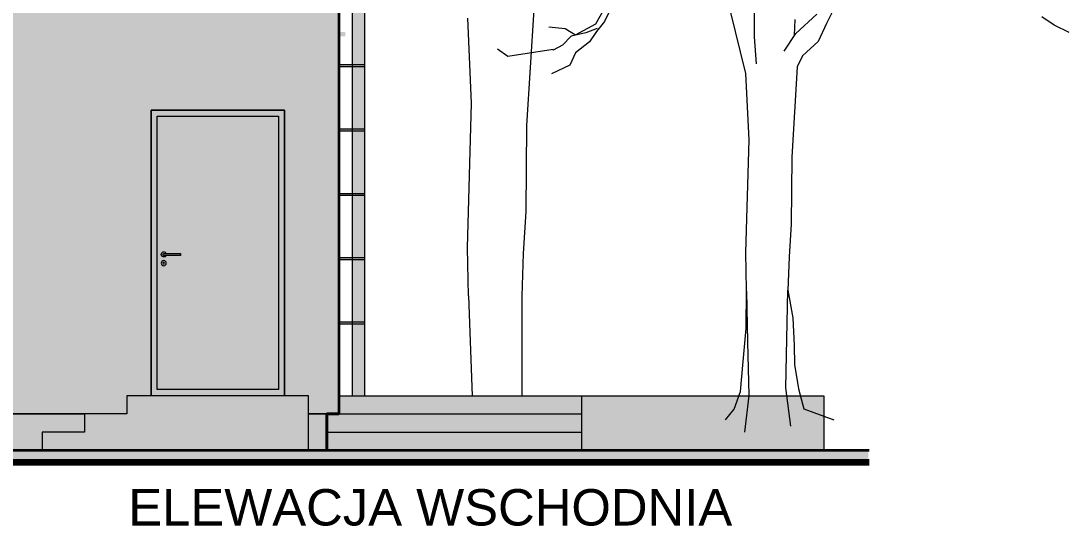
# Model space of a CAD drawing. Header units: millimetres. Extents: x -13512 to 8923, y -6533 to 5096.
# Drawn here: x -1076 to -211, y -3149 to -2732 of the extents above; entities that cross this region are included whole.
import ezdxf

# ---------------------------------------------------------------- set-up
doc = ezdxf.new("R2010")
doc.units = ezdxf.units.MM
doc.layers.get('0').update_dxf_attribs({"lineweight": 0})
for name, color, linetype, lineweight in [('A-ELEWACJA CIENKA', 11, 'Continuous', 13), ('A-murowane', 3, 'Continuous', 35), ('A-RYS ELEWACJI', 30, 'Continuous', 35), ('A-wykończenie', 4, 'Continuous', 5), ('B-CIENIE', 251, 'Continuous', 0), ('B-DACHÓWKA', 250, 'Continuous', 0), ('B-materiały', 9, 'Continuous', 0), ('B-opis', 7, 'Continuous', 0), ('B-STOLARKA OKIENNA', 32, 'Continuous', 0), ('Layer1', 7, 'Continuous', 0)]:
    doc.layers.add(name, color=color, linetype=linetype, lineweight=lineweight)
doc.layers.add('B-BIAŁY ELEM', color=7, linetype='Continuous', lineweight=0, true_color=0xf0f0f0)
doc.styles.get("Standard").update_dxf_attribs({"font": 'arial.ttf'})

# ---------------------------------------------------------------- blocks, each defined once
blk = doc.blocks.new('A$C3A4D36EB')
at = {"layer": 'B-STOLARKA OKIENNA', "true_color": 0x636466, "transparency": 33554687}
h = blk.add_hatch(color=251, dxfattribs=at)
h.dxf.hatch_style = 1
h.paths.add_polyline_path([(21, 331.34), (79.33, 356.64), (79.33, 389.79, -0.536675), (69.33, 389.79), (69.33, 363.21), (11, 337.9), (11, 0), (21, 0)])
at = {"layer": 'A-ELEWACJA CIENKA'}
for p, q in [((69.33, 389.79), (69.33, 363.21)), ((79.33, 389.79), (79.33, 356.64)), ((69.33, 363.21), (11, 337.9)), ((79.33, 356.64), (21, 331.34)), ((11, 337.9), (11, 0)), ((21, 331.34), (21, 0))]:
    blk.add_line(p, q, dxfattribs=at)
blk.add_arc((74.33, 393.1), 6, 145.18565, 33.40956, dxfattribs=at)
blk = doc.blocks.new('A$C2EBD462E')
at = {"layer": 'B-materiały'}
for p, q in [((-196.44, 326.35), (-186.81, 343.36)), ((-181.25, 344.61), (-189.22, 328.21)), ((-72.51, 285.33), (-85.56, 338.07)), ((-65.45, 315.67), (-65.53, 341.37)), ((2.57, 343.63), (-5.95, 326.66)), ((-32.2, 329.95), (-32.65, 316.8)), ((-31.48, 318.56), (-13.96, 334.28)), ((181.79, 325.21), (171.56, 332.22)), ((-235.06, 323.99), (-221.77, 322.63)), ((-221.77, 322.63), (-213.24, 317.48)), ((-213.24, 317.48), (-196.44, 326.35)), ((-195.22, 322.47), (-204.63, 318.89)), ((-195.72, 320.23), (-201.66, 311.7)), ((-189.22, 328.21), (-195.72, 320.23)), ((-5.95, 326.66), (-12.84, 311.96)), ((194.03, 319.22), (181.79, 325.21)), ((-216.86, 316.35), (-223.93, 308.91)), ((-204.63, 318.89), (-216.86, 316.35)), ((-201.66, 311.7), (-213.16, 302.47)), ((-63.77, 293.37), (-65.45, 315.67)), ((-41.13, 303.99), (-31.48, 318.56)), ((-12.84, 311.96), (-25.95, 299.9)), ((-268.94, 299.4), (-277.44, 305.55)), ((-231.66, 305.36), (-268.94, 299.4)), ((-231.65, 304.8), (-231.66, 305.36)), ((-223.93, 308.91), (-231.65, 304.8)), ((-213.16, 302.47), (-217.93, 292.3)), ((-25.95, 299.9), (-30.19, 290.86)), ((-217.93, 292.3), (-232.84, 285.22)), ((-30.19, 290.86), (-34.7, 216.33)), ((-70.02, 230.64), (-72.51, 285.33)), ((-72.72, 137.84), (-70.02, 230.64)), ((-34.7, 216.33), (-35.32, 161.12)), ((-35.32, 161.12), (-36.88, 134.27)), ((-71.96, 107.13), (-72.72, 137.84)), ((-36.88, 134.27), (-37.87, 106.87)), ((-72.27, 75.28), (-71.96, 107.13)), ((-70.88, 64.14), (-71.93, 106.02)), ((-39.77, 26.38), (-37.87, 106.87)), ((-37.87, 106.87), (-33.95, 84.06)), ((-33.95, 84.06), (-32.82, 61.19)), ((-74.94, 47.84), (-72.27, 75.28)), ((-69.77, 20.04), (-70.88, 64.14)), ((-32.82, 61.19), (-32.43, 45.56)), ((-77.12, 23.21), (-74.94, 47.84)), ((-32.43, 45.56), (-29.13, 25.53)), ((-35.62, -5.36), (-39.77, 26.38)), ((-82.33, 8.55), (-77.12, 23.21)), ((-73.48, -10.22), (-69.77, 20.04)), ((-29.13, 25.53), (-24.8, 8.88)), ((-24.8, 8.88), (0, 0)), ((-89.38, 0), (-82.33, 8.55))]:
    blk.add_line(p, q, dxfattribs=at)
blk = doc.blocks.new('A$C2233616D')
at = {"extrusion": (-9.93912e-09, 3.39862e-09, 1), "elevation": 0}
blk.add_lwpolyline([(-1.6, 6.96, 5.456211), (-1.6, 8.46)], format="xyb", dxfattribs=at)
blk.add_lwpolyline([(-13.58, 6.96), (0.38, 6.96, 1), (0.38, 8.46), (-13.58, 8.46)], format="xyb", close=True, dxfattribs=at)
for radius in [2.11, 0.658]:
    blk.add_circle((0.38, 0.54), radius)

msp = doc.modelspace()

# ---------------------------------------------------------------- hatches: boundary and pattern name
at = {"layer": 'A-ELEWACJA CIENKA', "true_color": 0x000000}
h = msp.add_hatch(color=18, dxfattribs=at)
h.dxf.hatch_style = 1
h.paths.add_polyline_path([(-813.82, -2769.84), (-792.31, -2769.84), (-792.31, -2768.56), (-813.82, -2768.56)])
h = msp.add_hatch(color=18, dxfattribs=at)
h.dxf.hatch_style = 1
h.paths.add_polyline_path([(-813.82, -2822.97), (-792.31, -2822.97), (-792.31, -2821.7), (-813.82, -2821.7)])
h = msp.add_hatch(color=18, dxfattribs=at)
h.dxf.hatch_style = 1
h.paths.add_polyline_path([(-813.82, -2876.1), (-792.31, -2876.1), (-792.31, -2874.83), (-813.82, -2874.83)])
h = msp.add_hatch(color=18, dxfattribs=at)
h.dxf.hatch_style = 1
h.paths.add_polyline_path([(-813.82, -2929.07), (-792.31, -2929.07), (-792.31, -2927.8), (-813.82, -2927.8)])
h = msp.add_hatch(color=18, dxfattribs=at)
h.dxf.hatch_style = 1
h.paths.add_polyline_path([(-813.82, -2982.14), (-792.31, -2982.14), (-792.31, -2980.87), (-813.82, -2980.87)])
at = {"layer": 'A-ELEWACJA CIENKA'}
h = msp.add_hatch(dxfattribs=at)
h.set_pattern_fill('LINE', color=256, scale=39, angle=90)
h.paths.add_polyline_path([(-1903.77, -3056.37), (-1903.77, -3086.37), (-1058.77, -3086.37), (-1058.77, -3071.37), (-1023.77, -3071.37), (-1023.77, -3056.37)])
h.paths.add_polyline_path([(-823.77, -3056.37), (-838.77, -3056.37), (-838.77, -3086.37), (-823.77, -3086.37)])
at = {"layer": 'A-murowane'}
h = msp.add_hatch(color=256, dxfattribs=at)
h.dxf.hatch_style = 1
h.paths.add_polyline_path([(-1070.35, -2741.53), (-808.45, -2741.53), (-808.45, -2745.02), (-1070.35, -2745.02)])
h.paths.add_polyline_path([(-1464.35, -2741.74), (-1070.35, -2741.53), (-1070.35, -2745.02), (-1464.35, -2745.02)])
h.paths.add_polyline_path([(-1918.77, -2741.01), (-1464.35, -2741.01), (-1464.35, -2745.02), (-1918.77, -2745.02)])
at = {"layer": 'B-BIAŁY ELEM', "transparency": 33554687}
h = msp.add_hatch(color=256, dxfattribs=at)
h.dxf.hatch_style = 1
h.paths.add_polyline_path([(-1348.42, -2167.88), (-1913.77, -2637.25), (-1913.77, -3056.37), (-1317.77, -3056.37), (-1317.77, -2955.94), (-1315.26, -2955.94), (-1315.26, -2958.94), (-1317.77, -2958.94), (-1317.77, -3056.37), (-1913.77, -3056.37), (-1913.77, -2958.94), (-1913.77, -3056.37), (-988.77, -3056.37), (-988.77, -3041.37), (-983.42, -3041.37), (-968.77, -3041.37), (-968.77, -2805.94), (-858.77, -2805.94), (-858.77, -3041.37), (-838.77, -3041.37), (-838.77, -3056.37), (-813.77, -3056.37), (-813.77, -2982.14), (-813.82, -2982.14), (-813.82, -2980.87), (-813.81, -2929.07), (-813.82, -2929.07), (-813.82, -2927.8), (-813.82, -2876.1), (-813.82, -2876.1), (-813.82, -2874.83), (-813.82, -2822.97), (-813.82, -2822.97), (-813.82, -2821.7), (-813.82, -2769.84), (-813.82, -2769.84), (-813.82, -2768.56), (-813.82, -2716.7), (-813.96, -2716.7), (-813.96, -2715.43), (-813.96, -2616.5)])
at = {"layer": 'B-CIENIE', "true_color": 0x000000, "transparency": 33554467}
h = msp.add_hatch(color=18, dxfattribs=at)
h.dxf.hatch_style = 1
h.paths.add_polyline_path([(-858.77, -2805.94), (-969.51, -2805.94), (-969.51, -3040.94), (-955.59, -3040.94), (-955.59, -2819.78), (-858.77, -2819.78)])
at = {"layer": 'B-CIENIE', "true_color": 0x000000, "transparency": 33554666}
h = msp.add_hatch(color=18, dxfattribs=at)
h.dxf.hatch_style = 1
h.paths.add_polyline_path([(-1023.77, -3061.92), (-1023.77, -3056.37), (-1439.42, -3056.37), (-1439.42, -3061.92)])
h = msp.add_hatch(color=18, dxfattribs=at)
h.dxf.hatch_style = 1
h.paths.add_polyline_path([(-823.77, -3056.37), (-838.77, -3056.37), (-838.77, -3061.67), (-823.77, -3061.67)])
at = {"layer": 'B-DACHÓWKA', "transparency": 33554636}
h = msp.add_hatch(color=256, dxfattribs=at)
h.dxf.hatch_style = 1
h.paths.add_polyline_path([(-838.77, -3041.37), (-988.77, -3041.37), (-988.77, -3056.37), (-1023.77, -3056.37), (-1023.77, -3071.37), (-1058.77, -3071.37), (-1058.77, -3086.37), (-838.77, -3086.37)])
h = msp.add_hatch(color=256, dxfattribs=at)
h.dxf.hatch_style = 1
h.paths.add_polyline_path([(-413.77, -3041.37), (-413.77, -3056.37), (-413.77, -3071.37), (-413.77, -3086.37), (-823.77, -3086.37), (-823.77, -3056.37), (-813.77, -3056.37), (-813.77, -3041.37)])
h = msp.add_hatch(color=256, dxfattribs=at)
h.dxf.hatch_style = 1
h.paths.add_polyline_path([(-1058.77, -3071.37), (-1023.77, -3071.37), (-1023.77, -3056.37), (-1903.77, -3056.37), (-1903.77, -3086.37), (-1058.77, -3086.37)])
h = msp.add_hatch(color=256, dxfattribs=at)
h.dxf.hatch_style = 1
h.paths.add_polyline_path([(-823.77, -3056.37), (-838.77, -3056.37), (-838.77, -3086.37), (-823.77, -3086.37)])
at = {"layer": 'B-materiały'}
h = msp.add_hatch(dxfattribs=at)
h.set_pattern_fill('AR-HBONE', color=256, scale=0.1)
h.set_pattern_definition([(45, (-5057.674, -190.132), (1e-15, 14.36841), [30.48, -10.16]), (135, (-5050.49, -182.948), (1e-15, 14.36841), [30.48, -10.16])])
h.paths.add_polyline_path([(-2249.84, -3096.37), (-377.13, -3096.37), (-377.13, -3086.37), (-2249.84, -3086.37)])
at = {"layer": 'B-STOLARKA OKIENNA', "true_color": 0x3b3b3b, "transparency": 33554687}
h = msp.add_hatch(color=250, dxfattribs=at)
h.dxf.hatch_style = 1
h.paths.add_polyline_path([(-858.77, -2805.94), (-968.77, -2805.94), (-968.77, -3041.37), (-858.77, -3041.37)])
h.paths.add_polyline_path([(-863.77, -3036.37), (-963.77, -3036.37), (-963.77, -2810.94), (-863.77, -2810.94)], flags=16)
h = msp.add_hatch(color=250, dxfattribs=at)
h.dxf.hatch_style = 1
h.paths.add_polyline_path([(-963.77, -3036.37), (-863.77, -3036.37), (-863.77, -2810.94), (-963.77, -2810.94)])

# ---------------------------------------------------------------- linework, layer by layer
at = {"layer": 'A-ELEWACJA CIENKA'}
for p, q in [((-813.77, -3041.37), (-413.77, -3041.37)), ((-1903.77, -3056.37), (-1023.77, -3056.37)), ((-838.77, -3056.37), (-823.77, -3056.37)), ((-813.77, -3056.37), (-613.77, -3056.37)), ((-823.77, -3071.37), (-613.77, -3071.37))]:
    msp.add_line(p, q, dxfattribs=at)
at = {"layer": 'A-ELEWACJA CIENKA', "color": 18, "true_color": 0x000000}
for points in [[(-813.82, -2769.84), (-792.31, -2769.84), (-792.31, -2768.56), (-813.82, -2768.56)], [(-813.82, -2822.97), (-792.31, -2822.97), (-792.31, -2821.7), (-813.82, -2821.7)], [(-813.82, -2876.1), (-792.31, -2876.1), (-792.31, -2874.83), (-813.82, -2874.83)], [(-813.82, -2929.07), (-792.31, -2929.07), (-792.31, -2927.8), (-813.82, -2927.8)], [(-813.82, -2982.14), (-792.31, -2982.14), (-792.31, -2980.87), (-813.82, -2980.87)]]:
    msp.add_lwpolyline(points, close=True, dxfattribs=at)
at = {"layer": 'A-ELEWACJA CIENKA'}
for points in [[(-968.77, -2805.94), (-858.77, -2805.94), (-858.77, -3041.37), (-968.77, -3041.37)], [(-963.77, -2810.94), (-863.77, -2810.94), (-863.77, -3036.37), (-963.77, -3036.37)]]:
    msp.add_lwpolyline(points, close=True, dxfattribs=at)
for points in [[(-838.77, -3086.37), (-838.77, -3041.37), (-988.77, -3041.37), (-988.77, -3056.37), (-1023.77, -3056.37), (-1023.77, -3071.37), (-1058.77, -3071.37), (-1058.77, -3086.37)], [(-813.77, -3041.37), (-413.77, -3041.37), (-413.77, -3056.37), (-413.77, -3056.37), (-413.77, -3071.37), (-413.77, -3071.37), (-413.77, -3086.37)], [(-613.77, -3041.37), (-613.77, -3086.37)]]:
    msp.add_lwpolyline(points, dxfattribs=at)
at = {"layer": 'A-RYS ELEWACJI'}
for p, q in [((-823.77, -3086.37), (-823.77, -3056.37)), ((-823.77, -3056.37), (-813.77, -3056.37)), ((-823.77, -3086.37), (-823.77, -3056.37)), ((-2248.19, -3086.37), (-376.23, -3086.37))]:
    msp.add_line(p, q, dxfattribs=at)
msp.add_lwpolyline([(-813.77, -2616.66), (-813.77, -3056.37), (-823.77, -3056.37), (-823.77, -3086.37)], dxfattribs=at)
at = {"layer": 'A-wykończenie', "lineweight": 120}
msp.add_line((-376.23, -3096.37), (-2249.84, -3096.37), dxfattribs=at)
at = {"layer": 'B-materiały'}
msp.add_lwpolyline([(-1913.77, -2616.5), (-1363.77, -2154.99), (-813.77, -2616.66), (-813.77, -3056.37), (-838.77, -3056.37), (-838.77, -3041.37), (-858.77, -3041.37), (-858.77, -2805.94), (-968.77, -2805.94), (-968.77, -3041.37), (-983.42, -3041.37), (-988.77, -3041.37), (-988.77, -3056.37), (-1913.77, -3056.37), (-1913.77, -2957.6), (-1317.77, -2957.6), (-1317.77, -2803.72), (-1913.77, -2803.83), (-1913.77, -2616.5)], dxfattribs=at)
at = {"layer": 'Layer1'}
for p, q in [((-653.1, -2722.87), (-658.91, -2818.64)), ((-653.1, -2722.87), (-658.91, -2818.64)), ((-653.1, -2722.87), (-658.91, -2818.64)), ((-653.1, -2722.87), (-658.91, -2818.64)), ((-653.1, -2722.87), (-658.91, -2818.64)), ((-653.1, -2722.87), (-658.91, -2818.64)), ((-653.1, -2722.87), (-658.91, -2818.64)), ((-653.1, -2722.87), (-658.91, -2818.64)), ((-704.29, -2800.25), (-707.49, -2729.97)), ((-704.29, -2800.25), (-707.49, -2729.97)), ((-704.29, -2800.25), (-707.49, -2729.97)), ((-704.29, -2800.25), (-707.49, -2729.97)), ((-704.29, -2800.25), (-707.49, -2729.97)), ((-704.29, -2800.25), (-707.49, -2729.97)), ((-704.29, -2800.25), (-707.49, -2729.97)), ((-704.29, -2800.25), (-707.49, -2729.97)), ((-707.77, -2919.51), (-704.29, -2800.25)), ((-707.77, -2919.51), (-704.29, -2800.25)), ((-707.77, -2919.51), (-704.29, -2800.25)), ((-707.77, -2919.51), (-704.29, -2800.25)), ((-707.77, -2919.51), (-704.29, -2800.25)), ((-707.77, -2919.51), (-704.29, -2800.25)), ((-707.77, -2919.51), (-704.29, -2800.25)), ((-707.77, -2919.51), (-704.29, -2800.25)), ((-658.91, -2818.64), (-659.7, -2889.59)), ((-658.91, -2818.64), (-659.7, -2889.59)), ((-658.91, -2818.64), (-659.7, -2889.59)), ((-658.91, -2818.64), (-659.7, -2889.59)), ((-658.91, -2818.64), (-659.7, -2889.59)), ((-658.91, -2818.64), (-659.7, -2889.59)), ((-658.91, -2818.64), (-659.7, -2889.59)), ((-658.91, -2818.64), (-659.7, -2889.59)), ((-659.7, -2889.59), (-661.7, -2924.1)), ((-659.7, -2889.59), (-661.7, -2924.1)), ((-659.7, -2889.59), (-661.7, -2924.1)), ((-659.7, -2889.59), (-661.7, -2924.1)), ((-659.7, -2889.59), (-661.7, -2924.1)), ((-659.7, -2889.59), (-661.7, -2924.1)), ((-659.7, -2889.59), (-661.7, -2924.1)), ((-659.7, -2889.59), (-661.7, -2924.1)), ((-706.78, -2958.97), (-707.77, -2919.51)), ((-706.78, -2958.97), (-707.77, -2919.51)), ((-706.78, -2958.97), (-707.77, -2919.51)), ((-706.78, -2958.97), (-707.77, -2919.51)), ((-706.78, -2958.97), (-707.77, -2919.51)), ((-706.78, -2958.97), (-707.77, -2919.51)), ((-706.78, -2958.97), (-707.77, -2919.51)), ((-706.78, -2958.97), (-707.77, -2919.51)), ((-661.7, -2924.1), (-662.98, -2959.31)), ((-661.7, -2924.1), (-662.98, -2959.31)), ((-661.7, -2924.1), (-662.98, -2959.31)), ((-661.7, -2924.1), (-662.98, -2959.31)), ((-661.7, -2924.1), (-662.98, -2959.31)), ((-661.7, -2924.1), (-662.98, -2959.31)), ((-661.7, -2924.1), (-662.98, -2959.31)), ((-706.78, -2958.97), (-703.77, -3041.37)), ((-662.98, -2959.31), (-662.98, -3041.37))]:
    msp.add_line(p, q, dxfattribs=at)

# ---------------------------------------------------------------- block references
at = {"layer": 'A-ELEWACJA CIENKA'}
for name, p in [('A$C2EBD462E', (-405.44, -3061.15)), ('A$C3A4D36EB', (-813.77, -3041.37))]:
    msp.add_blockref(name, p, dxfattribs=at)
at = {"layer": 'B-DACHÓWKA', "transparency": 33554636, "xscale": -1}
msp.add_blockref('A$C2233616D', (-957.95, -2932.62), dxfattribs=at)

# ---------------------------------------------------------------- texts
at = {"layer": 'B-opis', "insert": (-987.55, -3118.43), "char_height": 30, "attachment_point": 1}
msp.add_mtext_dynamic_manual_height_columns('ELEWACJA WSCHODNIA', width=592.8252, gutter_width=12.5, heights=[0], dxfattribs=at)

doc.saveas('drawing.dxf')
